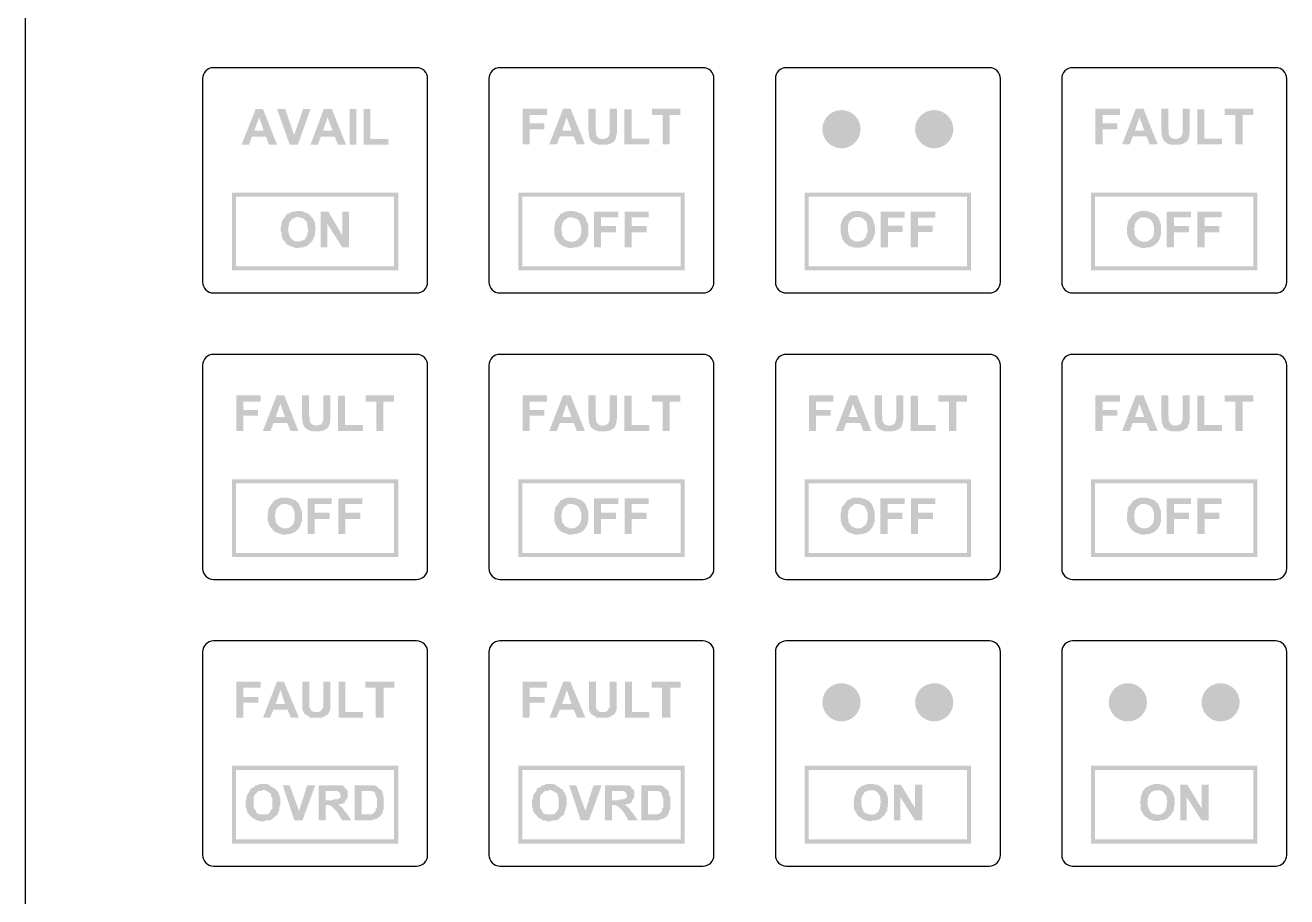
# Model space of a CAD drawing. Header units: millimetres. Extents: x 147 to 357, y 192 to 489.
# Drawn here: x 147.5 to 240, y 351 to 414.8 of the extents above; entities that cross this region are included whole.
import ezdxf

# ---------------------------------------------------------------- set-up
doc = ezdxf.new("R2010")
doc.units = ezdxf.units.MM

msp = doc.modelspace()

# ---------------------------------------------------------------- hatches: boundary and pattern name
h = msp.add_hatch(color=256)
h.paths.add_polyline_path([(164.934, 408.698), (164.391, 408.698), (163.358, 406.088), (163.902, 406.088), (164.119, 406.685), (165.151, 406.685), (165.369, 406.088), (165.966, 406.088)])
h.paths.add_polyline_path([(164.988, 407.121), (164.282, 407.121), (164.662, 408.1)], flags=16)
h.paths.add_polyline_path([(168.412, 408.698), (167.868, 408.698), (167.216, 406.796), (166.563, 408.698), (165.966, 408.698), (166.891, 406.088), (167.488, 406.088)])
h.paths.add_polyline_path([(169.988, 408.698), (169.389, 408.698), (168.412, 406.088), (168.955, 406.088), (169.172, 406.685), (170.205, 406.685), (170.422, 406.088), (171.019, 406.088)])
h.paths.add_polyline_path([(169.335, 407.121), (169.661, 408.1), (170.042, 407.121)], flags=16)
h.paths.add_polyline_path([(171.781, 408.698), (171.29, 408.698), (171.29, 406.088), (171.781, 406.088)])
h.paths.add_polyline_path([(174.116, 406.523), (172.812, 406.523), (172.812, 408.698), (172.323, 408.698), (172.323, 406.088), (174.116, 406.088)])
h = msp.add_hatch(color=256)
h.paths.add_polyline_path([(185.565, 407.651), (184.488, 407.651), (184.488, 408.271), (185.76, 408.271), (185.76, 408.728), (183.967, 408.728), (183.967, 406.117), (184.488, 406.117), (184.488, 407.226), (185.565, 407.226)])
h.paths.add_polyline_path([(187.488, 408.728), (186.934, 408.728), (185.923, 406.117), (186.478, 406.117), (186.706, 406.704), (187.716, 406.704), (187.944, 406.117), (188.532, 406.117)])
h.paths.add_polyline_path([(187.554, 407.128), (186.869, 407.128), (187.194, 408.107)], flags=16)
h.paths.add_polyline_path([(190.716, 406.377), (190.781, 406.541), (190.846, 406.704), (190.846, 406.802), (190.879, 406.966), (190.879, 407.128), (190.879, 407.357), (190.879, 408.728), (190.358, 408.728), (190.358, 407.291), (190.358, 407.128), (190.358, 406.966), (190.325, 406.834), (190.292, 406.737), (190.195, 406.606), (190.162, 406.606), (190.031, 406.541), (189.868, 406.509), (189.803, 406.509), (189.64, 406.541), (189.51, 406.606), (189.412, 406.737), (189.347, 406.867), (189.347, 406.933), (189.347, 407.096), (189.314, 407.325), (189.314, 408.728), (188.792, 408.728), (188.792, 407.325), (188.792, 407.128), (188.825, 406.933), (188.825, 406.802), (188.857, 406.671), (188.923, 406.509), (188.988, 406.377), (189.02, 406.345), (189.151, 406.247), (189.314, 406.149), (189.38, 406.149), (189.51, 406.084), (189.673, 406.084), (189.868, 406.084), (189.901, 406.084), (190.064, 406.084), (190.227, 406.117), (190.358, 406.149), (190.423, 406.182), (190.553, 406.247), (190.683, 406.345)])
h.paths.add_polyline_path([(193.259, 406.541), (191.955, 406.541), (191.955, 408.696), (191.433, 408.696), (191.433, 406.117), (193.259, 406.117)])
h.paths.add_polyline_path([(194.759, 408.271), (195.541, 408.271), (195.541, 408.728), (193.455, 408.728), (193.455, 408.271), (194.237, 408.271), (194.237, 406.117), (194.759, 406.117)])
h = msp.add_hatch(color=256)
edge = h.paths.add_edge_path()
edge.add_arc((207.348, 407.23), 1.4, 0, 360)
h = msp.add_hatch(color=256)
edge = h.paths.add_edge_path()
edge.add_arc((214.148, 407.23), 1.4, 0, 360)
h = msp.add_hatch(color=256)
h.paths.add_polyline_path([(227.565, 407.651), (226.488, 407.651), (226.488, 408.271), (227.76, 408.271), (227.76, 408.728), (225.967, 408.728), (225.967, 406.117), (226.488, 406.117), (226.488, 407.226), (227.565, 407.226)])
h.paths.add_polyline_path([(229.488, 408.728), (228.934, 408.728), (227.923, 406.117), (228.478, 406.117), (228.706, 406.704), (229.716, 406.704), (229.944, 406.117), (230.532, 406.117)])
h.paths.add_polyline_path([(229.554, 407.128), (228.869, 407.128), (229.194, 408.107)], flags=16)
h.paths.add_polyline_path([(232.716, 406.377), (232.781, 406.541), (232.846, 406.704), (232.846, 406.802), (232.879, 406.966), (232.879, 407.128), (232.879, 407.357), (232.879, 408.728), (232.358, 408.728), (232.358, 407.291), (232.358, 407.128), (232.358, 406.966), (232.325, 406.834), (232.292, 406.737), (232.195, 406.606), (232.162, 406.606), (232.031, 406.541), (231.868, 406.509), (231.803, 406.509), (231.64, 406.541), (231.51, 406.606), (231.412, 406.737), (231.347, 406.867), (231.347, 406.933), (231.347, 407.096), (231.314, 407.325), (231.314, 408.728), (230.792, 408.728), (230.792, 407.325), (230.792, 407.128), (230.825, 406.933), (230.825, 406.802), (230.857, 406.671), (230.923, 406.509), (230.988, 406.377), (231.02, 406.345), (231.151, 406.247), (231.314, 406.149), (231.38, 406.149), (231.51, 406.084), (231.673, 406.084), (231.868, 406.084), (231.901, 406.084), (232.064, 406.084), (232.227, 406.117), (232.358, 406.149), (232.423, 406.182), (232.553, 406.247), (232.683, 406.345)])
h.paths.add_polyline_path([(235.259, 406.541), (233.955, 406.541), (233.955, 408.696), (233.433, 408.696), (233.433, 406.117), (235.259, 406.117)])
h.paths.add_polyline_path([(236.759, 408.271), (237.541, 408.271), (237.541, 408.728), (235.455, 408.728), (235.455, 408.271), (236.237, 408.271), (236.237, 406.117), (236.759, 406.117)])
h = msp.add_hatch(color=256)
h.paths.add_polyline_path([(162.948, 402.28), (174.548, 402.28), (174.548, 397.18), (162.948, 397.18)], flags=16)
h.paths.add_polyline_path([(162.648, 402.58), (174.848, 402.58), (174.848, 396.88), (162.648, 396.88)])
h = msp.add_hatch(color=256)
h.paths.add_polyline_path([(183.948, 402.28), (195.548, 402.28), (195.548, 397.18), (183.948, 397.18)], flags=16)
h.paths.add_polyline_path([(183.648, 402.58), (195.848, 402.58), (195.848, 396.88), (183.648, 396.88)])
h = msp.add_hatch(color=256)
h.paths.add_polyline_path([(204.948, 402.28), (216.548, 402.28), (216.548, 397.18), (204.948, 397.18)], flags=16)
h.paths.add_polyline_path([(204.648, 402.58), (216.848, 402.58), (216.848, 396.88), (204.648, 396.88)])
h = msp.add_hatch(color=256)
h.paths.add_polyline_path([(225.948, 402.28), (237.548, 402.28), (237.548, 397.18), (225.948, 397.18)], flags=16)
h.paths.add_polyline_path([(225.648, 402.58), (237.848, 402.58), (237.848, 396.88), (225.648, 396.88)])
h = msp.add_hatch(color=256)
h.paths.add_polyline_path([(168.738, 400.375), (168.684, 400.485), (168.629, 400.648), (168.521, 400.756), (168.412, 400.865), (168.412, 400.919), (168.248, 401.028), (168.139, 401.082), (167.976, 401.138), (167.868, 401.192), (167.705, 401.246), (167.488, 401.246), (167.434, 401.246), (167.271, 401.192), (167.108, 401.192), (166.945, 401.138), (166.891, 401.082), (166.726, 401.028), (166.618, 400.919), (166.563, 400.81), (166.455, 400.702), (166.346, 400.539), (166.292, 400.375), (166.292, 400.212), (166.238, 400.049), (166.238, 399.886), (166.238, 399.778), (166.292, 399.613), (166.292, 399.45), (166.346, 399.288), (166.401, 399.125), (166.509, 399.016), (166.618, 398.906), (166.618, 398.852), (166.726, 398.743), (166.891, 398.689), (166.999, 398.635), (167.162, 398.58), (167.325, 398.526), (167.488, 398.526), (167.542, 398.526), (167.759, 398.58), (167.922, 398.58), (168.031, 398.635), (168.193, 398.689), (168.302, 398.797), (168.412, 398.906), (168.466, 398.96), (168.575, 399.07), (168.629, 399.233), (168.684, 399.342), (168.738, 399.505), (168.738, 399.723), (168.792, 399.886), (168.792, 399.995), (168.738, 400.158)])
h.paths.add_polyline_path([(168.193, 400.266), (168.193, 400.103), (168.248, 399.886), (168.248, 399.832), (168.193, 399.613), (168.193, 399.45), (168.085, 399.342), (168.031, 399.233), (167.976, 399.125), (167.813, 399.07), (167.651, 399.016), (167.488, 399.016), (167.379, 399.016), (167.271, 399.016), (167.108, 399.125), (166.999, 399.233), (166.945, 399.288), (166.891, 399.396), (166.836, 399.559), (166.781, 399.723), (166.781, 399.886), (166.781, 399.995), (166.836, 400.158), (166.836, 400.32), (166.891, 400.431), (166.999, 400.539), (167.054, 400.648), (167.216, 400.702), (167.325, 400.756), (167.488, 400.81), (167.596, 400.756), (167.759, 400.756), (167.922, 400.648), (168.031, 400.539), (168.085, 400.539), (168.139, 400.431)], flags=16)
h.paths.add_polyline_path([(169.715, 401.192), (169.172, 401.192), (169.172, 398.58), (169.661, 398.58), (169.661, 400.266), (170.748, 398.58), (171.236, 398.58), (171.236, 401.192), (170.748, 401.192), (170.748, 399.45)])
h = msp.add_hatch(color=256)
h.paths.add_polyline_path([(188.577, 400.761), (188.472, 400.865), (188.42, 400.918), (188.316, 401.022), (188.16, 401.074), (188.056, 401.126), (187.899, 401.178), (187.69, 401.23), (187.533, 401.23), (187.429, 401.23), (187.273, 401.23), (187.117, 401.178), (186.96, 401.126), (186.908, 401.074), (186.752, 401.022), (186.648, 400.865), (186.596, 400.813), (186.491, 400.657), (186.387, 400.551), (186.387, 400.499), (186.335, 400.395), (186.335, 400.239), (186.283, 400.03), (186.283, 399.873), (186.283, 399.768), (186.283, 399.56), (186.335, 399.404), (186.387, 399.247), (186.439, 399.142), (186.544, 398.985), (186.648, 398.881), (186.648, 398.829), (186.752, 398.777), (186.908, 398.673), (187.064, 398.621), (187.221, 398.567), (187.377, 398.515), (187.533, 398.515), (187.585, 398.515), (187.742, 398.567), (187.952, 398.567), (188.056, 398.621), (188.212, 398.673), (188.368, 398.777), (188.472, 398.881), (188.525, 398.933), (188.629, 399.09), (188.681, 399.194), (188.733, 399.352), (188.785, 399.508), (188.785, 399.664), (188.785, 399.873), (188.785, 399.978), (188.785, 400.187), (188.733, 400.343), (188.681, 400.499), (188.629, 400.605)])
h.paths.add_polyline_path([(188.108, 400.499), (188.16, 400.395), (188.212, 400.239), (188.264, 400.083), (188.264, 399.873), (188.264, 399.821), (188.264, 399.612), (188.212, 399.456), (188.16, 399.3), (188.056, 399.194), (188.004, 399.142), (187.847, 399.038), (187.69, 398.985), (187.533, 398.985), (187.429, 398.985), (187.273, 399.038), (187.169, 399.09), (187.012, 399.194), (187.012, 399.247), (186.908, 399.352), (186.856, 399.508), (186.856, 399.664), (186.804, 399.873), (186.804, 399.978), (186.856, 400.135), (186.856, 400.291), (186.96, 400.447), (187.012, 400.551), (187.117, 400.605), (187.221, 400.709), (187.377, 400.761), (187.533, 400.761), (187.637, 400.761), (187.795, 400.709), (187.952, 400.657), (188.056, 400.551)], flags=16)
h.paths.add_polyline_path([(190.82, 400.135), (189.724, 400.135), (189.724, 400.761), (190.976, 400.761), (190.976, 401.178), (189.202, 401.178), (189.202, 398.567), (189.724, 398.567), (189.724, 399.664), (190.82, 399.664)])
h.paths.add_polyline_path([(193.061, 400.135), (191.966, 400.135), (191.966, 400.761), (193.218, 400.761), (193.218, 401.178), (191.445, 401.178), (191.445, 398.567), (191.966, 398.567), (191.966, 399.664), (193.061, 399.664)])
h = msp.add_hatch(color=256)
h.paths.add_polyline_path([(209.455, 398.897), (209.5, 398.987), (209.59, 399.077), (209.68, 399.211), (209.725, 399.393), (209.77, 399.527), (209.815, 399.707), (209.815, 399.887), (209.815, 400.023), (209.77, 400.203), (209.725, 400.338), (209.68, 400.518), (209.635, 400.654), (209.545, 400.789), (209.455, 400.879), (209.41, 400.924), (209.32, 401.014), (209.184, 401.105), (209.049, 401.15), (208.869, 401.195), (208.734, 401.24), (208.555, 401.24), (208.465, 401.24), (208.285, 401.24), (208.105, 401.195), (207.969, 401.15), (207.924, 401.105), (207.789, 401.014), (207.654, 400.879), (207.564, 400.834), (207.474, 400.699), (207.384, 400.564), (207.384, 400.518), (207.339, 400.383), (207.294, 400.248), (207.294, 400.068), (207.294, 399.887), (207.294, 399.752), (207.294, 399.617), (207.339, 399.438), (207.384, 399.301), (207.429, 399.121), (207.519, 399.032), (207.609, 398.897), (207.654, 398.852), (207.789, 398.76), (207.924, 398.671), (208.06, 398.626), (208.195, 398.581), (208.375, 398.536), (208.555, 398.536), (208.6, 398.536), (208.779, 398.581), (208.914, 398.581), (209.094, 398.626), (209.229, 398.716), (209.365, 398.807)])
h.paths.add_polyline_path([(208.869, 399.077), (208.689, 399.032), (208.555, 398.987), (208.42, 398.987), (208.285, 399.032), (208.15, 399.121), (208.014, 399.211), (207.969, 399.256), (207.924, 399.393), (207.879, 399.527), (207.834, 399.707), (207.834, 399.887), (207.834, 399.978), (207.834, 400.158), (207.879, 400.338), (207.924, 400.473), (208.014, 400.564), (208.105, 400.654), (208.24, 400.744), (208.375, 400.789), (208.555, 400.789), (208.645, 400.789), (208.824, 400.744), (208.959, 400.654), (209.049, 400.564), (209.094, 400.518), (209.184, 400.428), (209.229, 400.248), (209.229, 400.113), (209.274, 399.887), (209.274, 399.797), (209.229, 399.617), (209.184, 399.483), (209.139, 399.346), (209.049, 399.211), (209.004, 399.166)], flags=16)
h.paths.add_polyline_path([(211.839, 400.158), (210.76, 400.158), (210.76, 400.744), (211.976, 400.744), (211.976, 401.195), (210.22, 401.195), (210.22, 398.581), (210.76, 398.581), (210.76, 399.707), (211.839, 399.707)])
h.paths.add_polyline_path([(214.045, 400.158), (212.965, 400.158), (212.965, 400.744), (214.225, 400.744), (214.225, 401.195), (212.425, 401.195), (212.425, 398.581), (212.965, 398.581), (212.965, 399.707), (214.045, 399.707)])
h = msp.add_hatch(color=256)
h.paths.add_polyline_path([(230.577, 400.761), (230.472, 400.865), (230.42, 400.918), (230.316, 401.022), (230.16, 401.074), (230.056, 401.126), (229.899, 401.178), (229.69, 401.23), (229.533, 401.23), (229.429, 401.23), (229.273, 401.23), (229.117, 401.178), (228.96, 401.126), (228.908, 401.074), (228.752, 401.022), (228.648, 400.865), (228.596, 400.813), (228.491, 400.657), (228.387, 400.551), (228.387, 400.499), (228.335, 400.395), (228.335, 400.239), (228.283, 400.03), (228.283, 399.873), (228.283, 399.768), (228.283, 399.56), (228.335, 399.404), (228.387, 399.247), (228.439, 399.142), (228.544, 398.985), (228.648, 398.881), (228.648, 398.829), (228.752, 398.777), (228.908, 398.673), (229.064, 398.621), (229.221, 398.567), (229.377, 398.515), (229.533, 398.515), (229.585, 398.515), (229.742, 398.567), (229.952, 398.567), (230.056, 398.621), (230.212, 398.673), (230.368, 398.777), (230.472, 398.881), (230.525, 398.933), (230.629, 399.09), (230.681, 399.194), (230.733, 399.352), (230.785, 399.508), (230.785, 399.664), (230.785, 399.873), (230.785, 399.978), (230.785, 400.187), (230.733, 400.343), (230.681, 400.499), (230.629, 400.605)])
h.paths.add_polyline_path([(230.108, 400.499), (230.16, 400.395), (230.212, 400.239), (230.264, 400.083), (230.264, 399.873), (230.264, 399.821), (230.264, 399.612), (230.212, 399.456), (230.16, 399.3), (230.056, 399.194), (230.004, 399.142), (229.847, 399.038), (229.69, 398.985), (229.533, 398.985), (229.429, 398.985), (229.273, 399.038), (229.169, 399.09), (229.012, 399.194), (229.012, 399.247), (228.908, 399.352), (228.856, 399.508), (228.856, 399.664), (228.804, 399.873), (228.804, 399.978), (228.856, 400.135), (228.856, 400.291), (228.96, 400.447), (229.012, 400.551), (229.117, 400.605), (229.221, 400.709), (229.377, 400.761), (229.533, 400.761), (229.637, 400.761), (229.795, 400.709), (229.952, 400.657), (230.056, 400.551)], flags=16)
h.paths.add_polyline_path([(232.82, 400.135), (231.724, 400.135), (231.724, 400.761), (232.976, 400.761), (232.976, 401.178), (231.202, 401.178), (231.202, 398.567), (231.724, 398.567), (231.724, 399.664), (232.82, 399.664)])
h.paths.add_polyline_path([(235.061, 400.135), (233.966, 400.135), (233.966, 400.761), (235.218, 400.761), (235.218, 401.178), (233.445, 401.178), (233.445, 398.567), (233.966, 398.567), (233.966, 399.664), (235.061, 399.664)])
h = msp.add_hatch(color=256)
h.paths.add_polyline_path([(164.565, 386.651), (163.488, 386.651), (163.488, 387.271), (164.76, 387.271), (164.76, 387.728), (162.967, 387.728), (162.967, 385.117), (163.488, 385.117), (163.488, 386.226), (164.565, 386.226)])
h.paths.add_polyline_path([(166.488, 387.728), (165.934, 387.728), (164.923, 385.117), (165.478, 385.117), (165.706, 385.704), (166.716, 385.704), (166.944, 385.117), (167.532, 385.117)])
h.paths.add_polyline_path([(166.554, 386.128), (165.869, 386.128), (166.194, 387.107)], flags=16)
h.paths.add_polyline_path([(169.716, 385.377), (169.781, 385.541), (169.846, 385.704), (169.846, 385.802), (169.879, 385.966), (169.879, 386.128), (169.879, 386.357), (169.879, 387.728), (169.358, 387.728), (169.358, 386.291), (169.358, 386.128), (169.358, 385.966), (169.325, 385.834), (169.292, 385.737), (169.195, 385.606), (169.162, 385.606), (169.031, 385.541), (168.868, 385.509), (168.803, 385.509), (168.64, 385.541), (168.51, 385.606), (168.412, 385.737), (168.347, 385.867), (168.347, 385.933), (168.347, 386.096), (168.314, 386.325), (168.314, 387.728), (167.792, 387.728), (167.792, 386.325), (167.792, 386.128), (167.825, 385.933), (167.825, 385.802), (167.857, 385.671), (167.923, 385.509), (167.988, 385.377), (168.02, 385.345), (168.151, 385.247), (168.314, 385.149), (168.38, 385.149), (168.51, 385.084), (168.673, 385.084), (168.868, 385.084), (168.901, 385.084), (169.064, 385.084), (169.227, 385.117), (169.358, 385.149), (169.423, 385.182), (169.553, 385.247), (169.683, 385.345)])
h.paths.add_polyline_path([(172.259, 385.541), (170.955, 385.541), (170.955, 387.696), (170.433, 387.696), (170.433, 385.117), (172.259, 385.117)])
h.paths.add_polyline_path([(173.759, 387.271), (174.541, 387.271), (174.541, 387.728), (172.455, 387.728), (172.455, 387.271), (173.237, 387.271), (173.237, 385.117), (173.759, 385.117)])
h = msp.add_hatch(color=256)
h.paths.add_polyline_path([(185.565, 386.651), (184.488, 386.651), (184.488, 387.271), (185.76, 387.271), (185.76, 387.728), (183.967, 387.728), (183.967, 385.117), (184.488, 385.117), (184.488, 386.226), (185.565, 386.226)])
h.paths.add_polyline_path([(187.488, 387.728), (186.934, 387.728), (185.923, 385.117), (186.478, 385.117), (186.706, 385.704), (187.716, 385.704), (187.944, 385.117), (188.532, 385.117)])
h.paths.add_polyline_path([(187.554, 386.128), (186.869, 386.128), (187.194, 387.107)], flags=16)
h.paths.add_polyline_path([(190.716, 385.377), (190.781, 385.541), (190.846, 385.704), (190.846, 385.802), (190.879, 385.966), (190.879, 386.128), (190.879, 386.357), (190.879, 387.728), (190.358, 387.728), (190.358, 386.291), (190.358, 386.128), (190.358, 385.966), (190.325, 385.834), (190.292, 385.737), (190.195, 385.606), (190.162, 385.606), (190.031, 385.541), (189.868, 385.509), (189.803, 385.509), (189.64, 385.541), (189.51, 385.606), (189.412, 385.737), (189.347, 385.867), (189.347, 385.933), (189.347, 386.096), (189.314, 386.325), (189.314, 387.728), (188.792, 387.728), (188.792, 386.325), (188.792, 386.128), (188.825, 385.933), (188.825, 385.802), (188.857, 385.671), (188.923, 385.509), (188.988, 385.377), (189.02, 385.345), (189.151, 385.247), (189.314, 385.149), (189.38, 385.149), (189.51, 385.084), (189.673, 385.084), (189.868, 385.084), (189.901, 385.084), (190.064, 385.084), (190.227, 385.117), (190.358, 385.149), (190.423, 385.182), (190.553, 385.247), (190.683, 385.345)])
h.paths.add_polyline_path([(193.259, 385.541), (191.955, 385.541), (191.955, 387.696), (191.433, 387.696), (191.433, 385.117), (193.259, 385.117)])
h.paths.add_polyline_path([(194.759, 387.271), (195.541, 387.271), (195.541, 387.728), (193.455, 387.728), (193.455, 387.271), (194.237, 387.271), (194.237, 385.117), (194.759, 385.117)])
h = msp.add_hatch(color=256)
h.paths.add_polyline_path([(206.565, 386.651), (205.488, 386.651), (205.488, 387.271), (206.76, 387.271), (206.76, 387.728), (204.967, 387.728), (204.967, 385.117), (205.488, 385.117), (205.488, 386.226), (206.565, 386.226)])
h.paths.add_polyline_path([(208.488, 387.728), (207.934, 387.728), (206.923, 385.117), (207.478, 385.117), (207.706, 385.704), (208.716, 385.704), (208.944, 385.117), (209.532, 385.117)])
h.paths.add_polyline_path([(208.554, 386.128), (207.869, 386.128), (208.194, 387.107)], flags=16)
h.paths.add_polyline_path([(211.716, 385.377), (211.781, 385.541), (211.846, 385.704), (211.846, 385.802), (211.879, 385.966), (211.879, 386.128), (211.879, 386.357), (211.879, 387.728), (211.358, 387.728), (211.358, 386.291), (211.358, 386.128), (211.358, 385.966), (211.325, 385.834), (211.292, 385.737), (211.195, 385.606), (211.162, 385.606), (211.031, 385.541), (210.868, 385.509), (210.803, 385.509), (210.64, 385.541), (210.51, 385.606), (210.412, 385.737), (210.347, 385.867), (210.347, 385.933), (210.347, 386.096), (210.314, 386.325), (210.314, 387.728), (209.792, 387.728), (209.792, 386.325), (209.792, 386.128), (209.825, 385.933), (209.825, 385.802), (209.857, 385.671), (209.923, 385.509), (209.988, 385.377), (210.02, 385.345), (210.151, 385.247), (210.314, 385.149), (210.38, 385.149), (210.51, 385.084), (210.673, 385.084), (210.868, 385.084), (210.901, 385.084), (211.064, 385.084), (211.227, 385.117), (211.358, 385.149), (211.423, 385.182), (211.553, 385.247), (211.683, 385.345)])
h.paths.add_polyline_path([(214.259, 385.541), (212.955, 385.541), (212.955, 387.696), (212.433, 387.696), (212.433, 385.117), (214.259, 385.117)])
h.paths.add_polyline_path([(215.759, 387.271), (216.541, 387.271), (216.541, 387.728), (214.455, 387.728), (214.455, 387.271), (215.237, 387.271), (215.237, 385.117), (215.759, 385.117)])
h = msp.add_hatch(color=256)
h.paths.add_polyline_path([(227.565, 386.651), (226.488, 386.651), (226.488, 387.271), (227.76, 387.271), (227.76, 387.728), (225.967, 387.728), (225.967, 385.117), (226.488, 385.117), (226.488, 386.226), (227.565, 386.226)])
h.paths.add_polyline_path([(229.488, 387.728), (228.934, 387.728), (227.923, 385.117), (228.478, 385.117), (228.706, 385.704), (229.716, 385.704), (229.944, 385.117), (230.532, 385.117)])
h.paths.add_polyline_path([(229.554, 386.128), (228.869, 386.128), (229.194, 387.107)], flags=16)
h.paths.add_polyline_path([(232.716, 385.377), (232.781, 385.541), (232.846, 385.704), (232.846, 385.802), (232.879, 385.966), (232.879, 386.128), (232.879, 386.357), (232.879, 387.728), (232.358, 387.728), (232.358, 386.291), (232.358, 386.128), (232.358, 385.966), (232.325, 385.834), (232.292, 385.737), (232.195, 385.606), (232.162, 385.606), (232.031, 385.541), (231.868, 385.509), (231.803, 385.509), (231.64, 385.541), (231.51, 385.606), (231.412, 385.737), (231.347, 385.867), (231.347, 385.933), (231.347, 386.096), (231.314, 386.325), (231.314, 387.728), (230.792, 387.728), (230.792, 386.325), (230.792, 386.128), (230.825, 385.933), (230.825, 385.802), (230.857, 385.671), (230.923, 385.509), (230.988, 385.377), (231.02, 385.345), (231.151, 385.247), (231.314, 385.149), (231.38, 385.149), (231.51, 385.084), (231.673, 385.084), (231.868, 385.084), (231.901, 385.084), (232.064, 385.084), (232.227, 385.117), (232.358, 385.149), (232.423, 385.182), (232.553, 385.247), (232.683, 385.345)])
h.paths.add_polyline_path([(235.259, 385.541), (233.955, 385.541), (233.955, 387.696), (233.433, 387.696), (233.433, 385.117), (235.259, 385.117)])
h.paths.add_polyline_path([(236.759, 387.271), (237.541, 387.271), (237.541, 387.728), (235.455, 387.728), (235.455, 387.271), (236.237, 387.271), (236.237, 385.117), (236.759, 385.117)])
h = msp.add_hatch(color=256)
h.paths.add_polyline_path([(162.948, 381.28), (174.548, 381.28), (174.548, 376.18), (162.948, 376.18)], flags=16)
h.paths.add_polyline_path([(162.648, 381.58), (174.848, 381.58), (174.848, 375.88), (162.648, 375.88)])
h = msp.add_hatch(color=256)
h.paths.add_polyline_path([(183.948, 381.28), (195.548, 381.28), (195.548, 376.18), (183.948, 376.18)], flags=16)
h.paths.add_polyline_path([(183.648, 381.58), (195.848, 381.58), (195.848, 375.88), (183.648, 375.88)])
h = msp.add_hatch(color=256)
h.paths.add_polyline_path([(204.948, 381.28), (216.548, 381.28), (216.548, 376.18), (204.948, 376.18)], flags=16)
h.paths.add_polyline_path([(204.648, 381.58), (216.848, 381.58), (216.848, 375.88), (204.648, 375.88)])
h = msp.add_hatch(color=256)
h.paths.add_polyline_path([(225.948, 381.28), (237.548, 381.28), (237.548, 376.18), (225.948, 376.18)], flags=16)
h.paths.add_polyline_path([(225.648, 381.58), (237.848, 381.58), (237.848, 375.88), (225.648, 375.88)])
h = msp.add_hatch(color=256)
h.paths.add_polyline_path([(167.577, 379.761), (167.472, 379.865), (167.42, 379.918), (167.316, 380.022), (167.16, 380.074), (167.056, 380.126), (166.899, 380.178), (166.69, 380.23), (166.533, 380.23), (166.429, 380.23), (166.273, 380.23), (166.117, 380.178), (165.96, 380.126), (165.908, 380.074), (165.752, 380.022), (165.648, 379.865), (165.596, 379.813), (165.491, 379.657), (165.387, 379.551), (165.387, 379.499), (165.335, 379.395), (165.335, 379.239), (165.283, 379.03), (165.283, 378.873), (165.283, 378.768), (165.283, 378.56), (165.335, 378.404), (165.387, 378.247), (165.439, 378.142), (165.544, 377.985), (165.648, 377.881), (165.648, 377.829), (165.752, 377.777), (165.908, 377.673), (166.064, 377.621), (166.221, 377.567), (166.377, 377.515), (166.533, 377.515), (166.585, 377.515), (166.742, 377.567), (166.952, 377.567), (167.056, 377.621), (167.212, 377.673), (167.368, 377.777), (167.472, 377.881), (167.525, 377.933), (167.629, 378.09), (167.681, 378.194), (167.733, 378.352), (167.785, 378.508), (167.785, 378.664), (167.785, 378.873), (167.785, 378.978), (167.785, 379.187), (167.733, 379.343), (167.681, 379.499), (167.629, 379.605)])
h.paths.add_polyline_path([(167.108, 379.499), (167.16, 379.395), (167.212, 379.239), (167.264, 379.083), (167.264, 378.873), (167.264, 378.821), (167.264, 378.612), (167.212, 378.456), (167.16, 378.3), (167.056, 378.194), (167.004, 378.142), (166.847, 378.038), (166.69, 377.985), (166.533, 377.985), (166.429, 377.985), (166.273, 378.038), (166.169, 378.09), (166.012, 378.194), (166.012, 378.247), (165.908, 378.352), (165.856, 378.508), (165.856, 378.664), (165.804, 378.873), (165.804, 378.978), (165.856, 379.135), (165.856, 379.291), (165.96, 379.447), (166.012, 379.551), (166.117, 379.605), (166.221, 379.709), (166.377, 379.761), (166.533, 379.761), (166.637, 379.761), (166.795, 379.709), (166.952, 379.657), (167.056, 379.551)], flags=16)
h.paths.add_polyline_path([(169.82, 379.135), (168.724, 379.135), (168.724, 379.761), (169.976, 379.761), (169.976, 380.178), (168.202, 380.178), (168.202, 377.567), (168.724, 377.567), (168.724, 378.664), (169.82, 378.664)])
h.paths.add_polyline_path([(172.061, 379.135), (170.966, 379.135), (170.966, 379.761), (172.218, 379.761), (172.218, 380.178), (170.445, 380.178), (170.445, 377.567), (170.966, 377.567), (170.966, 378.664), (172.061, 378.664)])
h = msp.add_hatch(color=256)
h.paths.add_polyline_path([(188.577, 379.761), (188.472, 379.865), (188.42, 379.918), (188.316, 380.022), (188.16, 380.074), (188.056, 380.126), (187.899, 380.178), (187.69, 380.23), (187.533, 380.23), (187.429, 380.23), (187.273, 380.23), (187.117, 380.178), (186.96, 380.126), (186.908, 380.074), (186.752, 380.022), (186.648, 379.865), (186.596, 379.813), (186.491, 379.657), (186.387, 379.551), (186.387, 379.499), (186.335, 379.395), (186.335, 379.239), (186.283, 379.03), (186.283, 378.873), (186.283, 378.768), (186.283, 378.56), (186.335, 378.404), (186.387, 378.247), (186.439, 378.142), (186.544, 377.985), (186.648, 377.881), (186.648, 377.829), (186.752, 377.777), (186.908, 377.673), (187.064, 377.621), (187.221, 377.567), (187.377, 377.515), (187.533, 377.515), (187.585, 377.515), (187.742, 377.567), (187.952, 377.567), (188.056, 377.621), (188.212, 377.673), (188.368, 377.777), (188.472, 377.881), (188.525, 377.933), (188.629, 378.09), (188.681, 378.194), (188.733, 378.352), (188.785, 378.508), (188.785, 378.664), (188.785, 378.873), (188.785, 378.978), (188.785, 379.187), (188.733, 379.343), (188.681, 379.499), (188.629, 379.605)])
h.paths.add_polyline_path([(188.108, 379.499), (188.16, 379.395), (188.212, 379.239), (188.264, 379.083), (188.264, 378.873), (188.264, 378.821), (188.264, 378.612), (188.212, 378.456), (188.16, 378.3), (188.056, 378.194), (188.004, 378.142), (187.847, 378.038), (187.69, 377.985), (187.533, 377.985), (187.429, 377.985), (187.273, 378.038), (187.169, 378.09), (187.012, 378.194), (187.012, 378.247), (186.908, 378.352), (186.856, 378.508), (186.856, 378.664), (186.804, 378.873), (186.804, 378.978), (186.856, 379.135), (186.856, 379.291), (186.96, 379.447), (187.012, 379.551), (187.117, 379.605), (187.221, 379.709), (187.377, 379.761), (187.533, 379.761), (187.637, 379.761), (187.795, 379.709), (187.952, 379.657), (188.056, 379.551)], flags=16)
h.paths.add_polyline_path([(190.82, 379.135), (189.724, 379.135), (189.724, 379.761), (190.976, 379.761), (190.976, 380.178), (189.202, 380.178), (189.202, 377.567), (189.724, 377.567), (189.724, 378.664), (190.82, 378.664)])
h.paths.add_polyline_path([(193.061, 379.135), (191.966, 379.135), (191.966, 379.761), (193.218, 379.761), (193.218, 380.178), (191.445, 380.178), (191.445, 377.567), (191.966, 377.567), (191.966, 378.664), (193.061, 378.664)])
h = msp.add_hatch(color=256)
h.paths.add_polyline_path([(209.577, 379.761), (209.472, 379.865), (209.42, 379.918), (209.316, 380.022), (209.16, 380.074), (209.056, 380.126), (208.899, 380.178), (208.69, 380.23), (208.533, 380.23), (208.429, 380.23), (208.273, 380.23), (208.117, 380.178), (207.96, 380.126), (207.908, 380.074), (207.752, 380.022), (207.648, 379.865), (207.596, 379.813), (207.491, 379.657), (207.387, 379.551), (207.387, 379.499), (207.335, 379.395), (207.335, 379.239), (207.283, 379.03), (207.283, 378.873), (207.283, 378.768), (207.283, 378.56), (207.335, 378.404), (207.387, 378.247), (207.439, 378.142), (207.544, 377.985), (207.648, 377.881), (207.648, 377.829), (207.752, 377.777), (207.908, 377.673), (208.064, 377.621), (208.221, 377.567), (208.377, 377.515), (208.533, 377.515), (208.585, 377.515), (208.742, 377.567), (208.952, 377.567), (209.056, 377.621), (209.212, 377.673), (209.368, 377.777), (209.472, 377.881), (209.525, 377.933), (209.629, 378.09), (209.681, 378.194), (209.733, 378.352), (209.785, 378.508), (209.785, 378.664), (209.785, 378.873), (209.785, 378.978), (209.785, 379.187), (209.733, 379.343), (209.681, 379.499), (209.629, 379.605)])
h.paths.add_polyline_path([(209.108, 379.499), (209.16, 379.395), (209.212, 379.239), (209.264, 379.083), (209.264, 378.873), (209.264, 378.821), (209.264, 378.612), (209.212, 378.456), (209.16, 378.3), (209.056, 378.194), (209.004, 378.142), (208.847, 378.038), (208.69, 377.985), (208.533, 377.985), (208.429, 377.985), (208.273, 378.038), (208.169, 378.09), (208.012, 378.194), (208.012, 378.247), (207.908, 378.352), (207.856, 378.508), (207.856, 378.664), (207.804, 378.873), (207.804, 378.978), (207.856, 379.135), (207.856, 379.291), (207.96, 379.447), (208.012, 379.551), (208.117, 379.605), (208.221, 379.709), (208.377, 379.761), (208.533, 379.761), (208.637, 379.761), (208.795, 379.709), (208.952, 379.657), (209.056, 379.551)], flags=16)
h.paths.add_polyline_path([(211.82, 379.135), (210.724, 379.135), (210.724, 379.761), (211.976, 379.761), (211.976, 380.178), (210.202, 380.178), (210.202, 377.567), (210.724, 377.567), (210.724, 378.664), (211.82, 378.664)])
h.paths.add_polyline_path([(214.061, 379.135), (212.966, 379.135), (212.966, 379.761), (214.218, 379.761), (214.218, 380.178), (212.445, 380.178), (212.445, 377.567), (212.966, 377.567), (212.966, 378.664), (214.061, 378.664)])
h = msp.add_hatch(color=256)
h.paths.add_polyline_path([(230.577, 379.761), (230.472, 379.865), (230.42, 379.918), (230.316, 380.022), (230.16, 380.074), (230.056, 380.126), (229.899, 380.178), (229.69, 380.23), (229.533, 380.23), (229.429, 380.23), (229.273, 380.23), (229.117, 380.178), (228.96, 380.126), (228.908, 380.074), (228.752, 380.022), (228.648, 379.865), (228.596, 379.813), (228.491, 379.657), (228.387, 379.551), (228.387, 379.499), (228.335, 379.395), (228.335, 379.239), (228.283, 379.03), (228.283, 378.873), (228.283, 378.768), (228.283, 378.56), (228.335, 378.404), (228.387, 378.247), (228.439, 378.142), (228.544, 377.985), (228.648, 377.881), (228.648, 377.829), (228.752, 377.777), (228.908, 377.673), (229.064, 377.621), (229.221, 377.567), (229.377, 377.515), (229.533, 377.515), (229.585, 377.515), (229.742, 377.567), (229.952, 377.567), (230.056, 377.621), (230.212, 377.673), (230.368, 377.777), (230.472, 377.881), (230.525, 377.933), (230.629, 378.09), (230.681, 378.194), (230.733, 378.352), (230.785, 378.508), (230.785, 378.664), (230.785, 378.873), (230.785, 378.978), (230.785, 379.187), (230.733, 379.343), (230.681, 379.499), (230.629, 379.605)])
h.paths.add_polyline_path([(230.108, 379.499), (230.16, 379.395), (230.212, 379.239), (230.264, 379.083), (230.264, 378.873), (230.264, 378.821), (230.264, 378.612), (230.212, 378.456), (230.16, 378.3), (230.056, 378.194), (230.004, 378.142), (229.847, 378.038), (229.69, 377.985), (229.533, 377.985), (229.429, 377.985), (229.273, 378.038), (229.169, 378.09), (229.012, 378.194), (229.012, 378.247), (228.908, 378.352), (228.856, 378.508), (228.856, 378.664), (228.804, 378.873), (228.804, 378.978), (228.856, 379.135), (228.856, 379.291), (228.96, 379.447), (229.012, 379.551), (229.117, 379.605), (229.221, 379.709), (229.377, 379.761), (229.533, 379.761), (229.637, 379.761), (229.795, 379.709), (229.952, 379.657), (230.056, 379.551)], flags=16)
h.paths.add_polyline_path([(232.82, 379.135), (231.724, 379.135), (231.724, 379.761), (232.976, 379.761), (232.976, 380.178), (231.202, 380.178), (231.202, 377.567), (231.724, 377.567), (231.724, 378.664), (232.82, 378.664)])
h.paths.add_polyline_path([(235.061, 379.135), (233.966, 379.135), (233.966, 379.761), (235.218, 379.761), (235.218, 380.178), (233.445, 380.178), (233.445, 377.567), (233.966, 377.567), (233.966, 378.664), (235.061, 378.664)])
h = msp.add_hatch(color=256)
h.paths.add_polyline_path([(164.589, 365.628), (163.483, 365.628), (163.483, 366.312), (164.759, 366.312), (164.759, 366.737), (162.972, 366.737), (162.972, 364.094), (163.483, 364.094), (163.483, 365.203), (164.589, 365.203)])
h.paths.add_polyline_path([(166.464, 366.737), (165.953, 366.737), (164.932, 364.094), (165.443, 364.094), (165.698, 364.692), (166.719, 364.692), (166.975, 364.094), (167.573, 364.094)])
h.paths.add_polyline_path([(166.549, 365.117), (165.868, 365.117), (166.209, 366.141)], flags=16)
h.paths.add_polyline_path([(169.701, 364.349), (169.786, 364.519), (169.874, 364.692), (169.874, 364.777), (169.874, 364.947), (169.874, 365.117), (169.874, 365.373), (169.874, 366.737), (169.36, 366.737), (169.36, 365.288), (169.36, 365.117), (169.36, 364.947), (169.36, 364.862), (169.275, 364.777), (169.19, 364.604), (169.02, 364.519), (168.85, 364.519), (168.68, 364.519), (168.509, 364.604), (168.424, 364.692), (168.339, 364.862), (168.339, 364.947), (168.339, 365.117), (168.339, 365.288), (168.339, 366.737), (167.828, 366.737), (167.828, 365.288), (167.828, 365.117), (167.828, 364.947), (167.828, 364.777), (167.828, 364.692), (167.914, 364.519), (167.999, 364.349), (168.169, 364.264), (168.339, 364.179), (168.339, 364.094), (168.509, 364.094), (168.68, 364.094), (168.85, 364.094), (169.105, 364.094), (169.275, 364.094), (169.36, 364.179), (169.446, 364.179), (169.531, 364.264)])
h.paths.add_polyline_path([(172.257, 364.519), (170.98, 364.519), (170.98, 366.737), (170.469, 366.737), (170.469, 364.094), (172.257, 364.094)])
h.paths.add_polyline_path([(173.791, 366.312), (174.557, 366.312), (174.557, 366.737), (172.43, 366.737), (172.43, 366.312), (173.196, 366.312), (173.196, 364.094), (173.791, 364.094)])
h = msp.add_hatch(color=256)
h.paths.add_polyline_path([(185.589, 365.628), (184.483, 365.628), (184.483, 366.312), (185.759, 366.312), (185.759, 366.737), (183.972, 366.737), (183.972, 364.094), (184.483, 364.094), (184.483, 365.203), (185.589, 365.203)])
h.paths.add_polyline_path([(187.464, 366.737), (186.953, 366.737), (185.932, 364.094), (186.443, 364.094), (186.698, 364.692), (187.719, 364.692), (187.975, 364.094), (188.573, 364.094)])
h.paths.add_polyline_path([(187.549, 365.117), (186.868, 365.117), (187.209, 366.141)], flags=16)
h.paths.add_polyline_path([(190.701, 364.349), (190.786, 364.519), (190.874, 364.692), (190.874, 364.777), (190.874, 364.947), (190.874, 365.117), (190.874, 365.373), (190.874, 366.737), (190.36, 366.737), (190.36, 365.288), (190.36, 365.117), (190.36, 364.947), (190.36, 364.862), (190.275, 364.777), (190.19, 364.604), (190.02, 364.519), (189.85, 364.519), (189.68, 364.519), (189.509, 364.604), (189.424, 364.692), (189.339, 364.862), (189.339, 364.947), (189.339, 365.117), (189.339, 365.288), (189.339, 366.737), (188.828, 366.737), (188.828, 365.288), (188.828, 365.117), (188.828, 364.947), (188.828, 364.777), (188.828, 364.692), (188.914, 364.519), (188.999, 364.349), (189.169, 364.264), (189.339, 364.179), (189.339, 364.094), (189.509, 364.094), (189.68, 364.094), (189.85, 364.094), (190.105, 364.094), (190.275, 364.094), (190.36, 364.179), (190.446, 364.179), (190.531, 364.264)])
h.paths.add_polyline_path([(193.257, 364.519), (191.98, 364.519), (191.98, 366.737), (191.469, 366.737), (191.469, 364.094), (193.257, 364.094)])
h.paths.add_polyline_path([(194.791, 366.312), (195.557, 366.312), (195.557, 366.737), (193.43, 366.737), (193.43, 366.312), (194.196, 366.312), (194.196, 364.094), (194.791, 364.094)])
h = msp.add_hatch(color=256)
edge = h.paths.add_edge_path()
edge.add_arc((207.348, 365.23), 1.4, 0, 360)
h = msp.add_hatch(color=256)
edge = h.paths.add_edge_path()
edge.add_arc((214.148, 365.23), 1.4, 0, 360)
h = msp.add_hatch(color=256)
edge = h.paths.add_edge_path()
edge.add_arc((228.348, 365.23), 1.4, 0, 360)
h = msp.add_hatch(color=256)
edge = h.paths.add_edge_path()
edge.add_arc((235.148, 365.23), 1.4, 0, 360)
h = msp.add_hatch(color=256)
h.paths.add_polyline_path([(162.948, 360.28), (174.548, 360.28), (174.548, 355.18), (162.948, 355.18)], flags=16)
h.paths.add_polyline_path([(162.648, 360.58), (174.848, 360.58), (174.848, 354.88), (162.648, 354.88)])
h = msp.add_hatch(color=256)
h.paths.add_polyline_path([(183.948, 360.28), (195.548, 360.28), (195.548, 355.18), (183.948, 355.18)], flags=16)
h.paths.add_polyline_path([(183.648, 360.58), (195.848, 360.58), (195.848, 354.88), (183.648, 354.88)])
h = msp.add_hatch(color=256)
h.paths.add_polyline_path([(204.948, 360.28), (216.548, 360.28), (216.548, 355.18), (204.948, 355.18)], flags=16)
h.paths.add_polyline_path([(204.648, 360.58), (216.848, 360.58), (216.848, 354.88), (204.648, 354.88)])
h = msp.add_hatch(color=256)
h.paths.add_polyline_path([(225.948, 360.28), (237.548, 360.28), (237.548, 355.18), (225.948, 355.18)], flags=16)
h.paths.add_polyline_path([(225.648, 360.58), (237.848, 360.58), (237.848, 354.88), (225.648, 354.88)])
h = msp.add_hatch(color=256)
h.paths.add_polyline_path([(166.209, 358.208), (166.124, 358.378), (166.124, 358.464), (166.038, 358.634), (165.953, 358.719), (165.868, 358.889), (165.783, 358.889), (165.698, 358.974), (165.528, 359.059), (165.443, 359.147), (165.272, 359.232), (165.102, 359.232), (164.932, 359.232), (164.844, 359.232), (164.674, 359.232), (164.504, 359.147), (164.334, 359.147), (164.334, 359.059), (164.163, 358.974), (163.993, 358.889), (163.993, 358.804), (163.908, 358.634), (163.823, 358.549), (163.738, 358.378), (163.738, 358.208), (163.653, 358.038), (163.653, 357.865), (163.653, 357.78), (163.653, 357.61), (163.738, 357.44), (163.738, 357.269), (163.823, 357.099), (163.908, 357.014), (163.993, 356.929), (164.078, 356.841), (164.163, 356.756), (164.334, 356.671), (164.419, 356.586), (164.589, 356.586), (164.759, 356.501), (164.932, 356.501), (165.017, 356.501), (165.187, 356.586), (165.358, 356.586), (165.443, 356.586), (165.613, 356.671), (165.698, 356.756), (165.868, 356.929), (165.953, 356.929), (166.038, 357.099), (166.038, 357.184), (166.124, 357.355), (166.124, 357.525), (166.209, 357.695), (166.209, 357.865), (166.209, 358.038)])
h.paths.add_polyline_path([(165.613, 358.038), (165.613, 357.865), (165.613, 357.78), (165.613, 357.61), (165.613, 357.44), (165.528, 357.355), (165.443, 357.184), (165.358, 357.099), (165.272, 357.014), (165.102, 357.014), (164.932, 357.014), (164.844, 357.014), (164.674, 357.014), (164.504, 357.099), (164.419, 357.184), (164.419, 357.269), (164.334, 357.355), (164.249, 357.525), (164.249, 357.695), (164.249, 357.865), (164.249, 357.95), (164.249, 358.123), (164.249, 358.293), (164.334, 358.464), (164.419, 358.549), (164.504, 358.634), (164.589, 358.719), (164.759, 358.719), (164.932, 358.804), (165.017, 358.804), (165.187, 358.719), (165.358, 358.634), (165.443, 358.549), (165.528, 358.549), (165.528, 358.378), (165.613, 358.208)], flags=16)
h.paths.add_polyline_path([(168.765, 359.147), (168.169, 359.147), (167.573, 357.269), (166.89, 359.147), (166.379, 359.147), (167.23, 356.586), (167.828, 356.586)])
h.paths.add_polyline_path([(170.895, 357.865), (170.98, 357.95), (170.98, 358.038), (171.065, 358.123), (171.15, 358.293), (171.15, 358.464), (171.15, 358.549), (171.15, 358.719), (171.065, 358.889), (170.98, 358.889), (170.895, 359.059), (170.725, 359.147), (170.64, 359.147), (170.555, 359.147), (170.384, 359.147), (170.129, 359.147), (169.02, 359.147), (169.02, 356.586), (169.531, 356.586), (169.531, 357.695), (169.701, 357.695), (169.786, 357.695), (169.959, 357.61), (170.044, 357.525), (170.129, 357.44), (170.214, 357.355), (170.384, 357.184), (170.725, 356.586), (171.406, 356.586), (171.065, 357.099), (170.895, 357.269), (170.81, 357.44), (170.725, 357.525), (170.64, 357.61), (170.469, 357.695), (170.555, 357.78), (170.725, 357.78)])
h.paths.add_polyline_path([(169.531, 358.038), (169.531, 358.719), (169.959, 358.719), (170.044, 358.719), (170.214, 358.719), (170.384, 358.719), (170.555, 358.634), (170.555, 358.549), (170.64, 358.378), (170.555, 358.208), (170.384, 358.123), (170.299, 358.123), (170.129, 358.123), (169.959, 358.038)], flags=16)
h.paths.add_polyline_path([(173.621, 357.014), (173.706, 357.099), (173.706, 357.269), (173.791, 357.355), (173.791, 357.525), (173.791, 357.695), (173.791, 357.865), (173.791, 358.038), (173.791, 358.208), (173.791, 358.293), (173.706, 358.464), (173.706, 358.634), (173.621, 358.804), (173.451, 358.889), (173.366, 358.974), (173.281, 359.059), (173.11, 359.147), (172.94, 359.147), (172.77, 359.147), (172.6, 359.147), (171.661, 359.147), (171.661, 356.586), (172.6, 356.586), (172.77, 356.586), (172.94, 356.586), (173.11, 356.671), (173.196, 356.671), (173.366, 356.756), (173.451, 356.841), (173.536, 356.841)])
h.paths.add_polyline_path([(172.172, 357.014), (172.172, 358.719), (172.43, 358.719), (172.515, 358.719), (172.685, 358.719), (172.855, 358.719), (172.94, 358.719), (173.11, 358.634), (173.196, 358.464), (173.196, 358.378), (173.281, 358.208), (173.281, 358.038), (173.281, 357.865), (173.281, 357.695), (173.281, 357.525), (173.196, 357.44), (173.196, 357.269), (173.11, 357.184), (173.025, 357.099), (172.855, 357.014), (172.77, 357.014), (172.6, 357.014)], flags=16)
h = msp.add_hatch(color=256)
h.paths.add_polyline_path([(187.209, 358.208), (187.124, 358.378), (187.124, 358.464), (187.038, 358.634), (186.953, 358.719), (186.868, 358.889), (186.783, 358.889), (186.698, 358.974), (186.528, 359.059), (186.443, 359.147), (186.272, 359.232), (186.102, 359.232), (185.932, 359.232), (185.844, 359.232), (185.674, 359.232), (185.504, 359.147), (185.334, 359.147), (185.334, 359.059), (185.163, 358.974), (184.993, 358.889), (184.993, 358.804), (184.908, 358.634), (184.823, 358.549), (184.738, 358.378), (184.738, 358.208), (184.653, 358.038), (184.653, 357.865), (184.653, 357.78), (184.653, 357.61), (184.738, 357.44), (184.738, 357.269), (184.823, 357.099), (184.908, 357.014), (184.993, 356.929), (185.078, 356.841), (185.163, 356.756), (185.334, 356.671), (185.419, 356.586), (185.589, 356.586), (185.759, 356.501), (185.932, 356.501), (186.017, 356.501), (186.187, 356.586), (186.358, 356.586), (186.443, 356.586), (186.613, 356.671), (186.698, 356.756), (186.868, 356.929), (186.953, 356.929), (187.038, 357.099), (187.038, 357.184), (187.124, 357.355), (187.124, 357.525), (187.209, 357.695), (187.209, 357.865), (187.209, 358.038)])
h.paths.add_polyline_path([(186.613, 358.038), (186.613, 357.865), (186.613, 357.78), (186.613, 357.61), (186.613, 357.44), (186.528, 357.355), (186.443, 357.184), (186.358, 357.099), (186.272, 357.014), (186.102, 357.014), (185.932, 357.014), (185.844, 357.014), (185.674, 357.014), (185.504, 357.099), (185.419, 357.184), (185.419, 357.269), (185.334, 357.355), (185.249, 357.525), (185.249, 357.695), (185.249, 357.865), (185.249, 357.95), (185.249, 358.123), (185.249, 358.293), (185.334, 358.464), (185.419, 358.549), (185.504, 358.634), (185.589, 358.719), (185.759, 358.719), (185.932, 358.804), (186.017, 358.804), (186.187, 358.719), (186.358, 358.634), (186.443, 358.549), (186.528, 358.549), (186.528, 358.378), (186.613, 358.208)], flags=16)
h.paths.add_polyline_path([(189.765, 359.147), (189.169, 359.147), (188.573, 357.269), (187.89, 359.147), (187.379, 359.147), (188.23, 356.586), (188.828, 356.586)])
h.paths.add_polyline_path([(191.895, 357.865), (191.98, 357.95), (191.98, 358.038), (192.065, 358.123), (192.15, 358.293), (192.15, 358.464), (192.15, 358.549), (192.15, 358.719), (192.065, 358.889), (191.98, 358.889), (191.895, 359.059), (191.725, 359.147), (191.64, 359.147), (191.555, 359.147), (191.384, 359.147), (191.129, 359.147), (190.02, 359.147), (190.02, 356.586), (190.531, 356.586), (190.531, 357.695), (190.701, 357.695), (190.786, 357.695), (190.959, 357.61), (191.044, 357.525), (191.129, 357.44), (191.214, 357.355), (191.384, 357.184), (191.725, 356.586), (192.406, 356.586), (192.065, 357.099), (191.895, 357.269), (191.81, 357.44), (191.725, 357.525), (191.64, 357.61), (191.469, 357.695), (191.555, 357.78), (191.725, 357.78)])
h.paths.add_polyline_path([(190.531, 358.038), (190.531, 358.719), (190.959, 358.719), (191.044, 358.719), (191.214, 358.719), (191.384, 358.719), (191.555, 358.634), (191.555, 358.549), (191.64, 358.378), (191.555, 358.208), (191.384, 358.123), (191.299, 358.123), (191.129, 358.123), (190.959, 358.038)], flags=16)
h.paths.add_polyline_path([(194.621, 357.014), (194.706, 357.099), (194.706, 357.269), (194.791, 357.355), (194.791, 357.525), (194.791, 357.695), (194.791, 357.865), (194.791, 358.038), (194.791, 358.208), (194.791, 358.293), (194.706, 358.464), (194.706, 358.634), (194.621, 358.804), (194.451, 358.889), (194.366, 358.974), (194.281, 359.059), (194.11, 359.147), (193.94, 359.147), (193.77, 359.147), (193.6, 359.147), (192.661, 359.147), (192.661, 356.586), (193.6, 356.586), (193.77, 356.586), (193.94, 356.586), (194.11, 356.671), (194.196, 356.671), (194.366, 356.756), (194.451, 356.841), (194.536, 356.841)])
h.paths.add_polyline_path([(193.172, 357.014), (193.172, 358.719), (193.43, 358.719), (193.515, 358.719), (193.685, 358.719), (193.855, 358.719), (193.94, 358.719), (194.11, 358.634), (194.196, 358.464), (194.196, 358.378), (194.281, 358.208), (194.281, 358.038), (194.281, 357.865), (194.281, 357.695), (194.281, 357.525), (194.196, 357.44), (194.196, 357.269), (194.11, 357.184), (194.025, 357.099), (193.855, 357.014), (193.77, 357.014), (193.6, 357.014)], flags=16)
h = msp.add_hatch(color=256)
h.paths.add_polyline_path([(210.407, 358.922), (210.251, 359.026), (210.148, 359.078), (209.992, 359.184), (209.836, 359.184), (209.68, 359.235), (209.525, 359.235), (209.419, 359.235), (209.264, 359.235), (209.108, 359.184), (208.952, 359.132), (208.848, 359.078), (208.744, 359.026), (208.589, 358.922), (208.537, 358.819), (208.433, 358.715), (208.381, 358.559), (208.381, 358.507), (208.329, 358.402), (208.277, 358.246), (208.277, 358.038), (208.225, 357.883), (208.277, 357.777), (208.277, 357.622), (208.277, 357.414), (208.329, 357.258), (208.433, 357.154), (208.485, 356.997), (208.589, 356.893), (208.641, 356.841), (208.744, 356.789), (208.848, 356.686), (209.004, 356.634), (209.16, 356.582), (209.315, 356.53), (209.525, 356.53), (209.577, 356.53), (209.732, 356.582), (209.888, 356.582), (210.044, 356.634), (210.2, 356.686), (210.303, 356.789), (210.407, 356.893), (210.511, 356.945), (210.563, 357.101), (210.667, 357.206), (210.719, 357.362), (210.719, 357.518), (210.771, 357.725), (210.771, 357.883), (210.771, 358.038), (210.771, 358.194), (210.719, 358.35), (210.667, 358.507), (210.615, 358.663), (210.511, 358.767), (210.407, 358.87)])
h.paths.add_polyline_path([(209.94, 358.663), (210.044, 358.559), (210.044, 358.507), (210.148, 358.402), (210.2, 358.246), (210.2, 358.09), (210.251, 357.883), (210.2, 357.831), (210.2, 357.622), (210.148, 357.466), (210.096, 357.31), (210.044, 357.206), (209.94, 357.154), (209.836, 357.049), (209.68, 356.997), (209.525, 356.997), (209.419, 356.997), (209.264, 357.049), (209.108, 357.101), (209.004, 357.206), (208.952, 357.258), (208.9, 357.414), (208.848, 357.518), (208.796, 357.725), (208.796, 357.883), (208.796, 357.986), (208.796, 358.142), (208.848, 358.298), (208.9, 358.455), (209.004, 358.559), (209.056, 358.663), (209.212, 358.715), (209.367, 358.767), (209.525, 358.767), (209.628, 358.767), (209.784, 358.767)], flags=16)
h.paths.add_polyline_path([(211.707, 359.184), (211.187, 359.184), (211.187, 356.582), (211.655, 356.582), (211.655, 358.298), (212.746, 356.582), (213.265, 356.582), (213.265, 359.184), (212.746, 359.184), (212.746, 357.466)])
h = msp.add_hatch(color=256)
h.paths.add_polyline_path([(231.407, 358.922), (231.251, 359.026), (231.148, 359.078), (230.992, 359.184), (230.836, 359.184), (230.68, 359.235), (230.525, 359.235), (230.419, 359.235), (230.264, 359.235), (230.108, 359.184), (229.952, 359.132), (229.848, 359.078), (229.744, 359.026), (229.589, 358.922), (229.537, 358.819), (229.433, 358.715), (229.381, 358.559), (229.381, 358.507), (229.329, 358.402), (229.277, 358.246), (229.277, 358.038), (229.225, 357.883), (229.277, 357.777), (229.277, 357.622), (229.277, 357.414), (229.329, 357.258), (229.433, 357.154), (229.485, 356.997), (229.589, 356.893), (229.641, 356.841), (229.744, 356.789), (229.848, 356.686), (230.004, 356.634), (230.16, 356.582), (230.315, 356.53), (230.525, 356.53), (230.577, 356.53), (230.732, 356.582), (230.888, 356.582), (231.044, 356.634), (231.2, 356.686), (231.303, 356.789), (231.407, 356.893), (231.511, 356.945), (231.563, 357.101), (231.667, 357.206), (231.719, 357.362), (231.719, 357.518), (231.771, 357.725), (231.771, 357.883), (231.771, 358.038), (231.771, 358.194), (231.719, 358.35), (231.667, 358.507), (231.615, 358.663), (231.511, 358.767), (231.407, 358.87)])
h.paths.add_polyline_path([(230.94, 358.663), (231.044, 358.559), (231.044, 358.507), (231.148, 358.402), (231.2, 358.246), (231.2, 358.09), (231.251, 357.883), (231.2, 357.831), (231.2, 357.622), (231.148, 357.466), (231.096, 357.31), (231.044, 357.206), (230.94, 357.154), (230.836, 357.049), (230.68, 356.997), (230.525, 356.997), (230.419, 356.997), (230.264, 357.049), (230.108, 357.101), (230.004, 357.206), (229.952, 357.258), (229.9, 357.414), (229.848, 357.518), (229.796, 357.725), (229.796, 357.883), (229.796, 357.986), (229.796, 358.142), (229.848, 358.298), (229.9, 358.455), (230.004, 358.559), (230.056, 358.663), (230.212, 358.715), (230.367, 358.767), (230.525, 358.767), (230.628, 358.767), (230.784, 358.767)], flags=16)
h.paths.add_polyline_path([(232.707, 359.184), (232.187, 359.184), (232.187, 356.582), (232.655, 356.582), (232.655, 358.298), (233.746, 356.582), (234.265, 356.582), (234.265, 359.184), (233.746, 359.184), (233.746, 357.466)])

# ---------------------------------------------------------------- linework, layer by layer
at = {"color": 2}
msp.add_line((147.498, 489.23), (147.498, 192.23), dxfattribs=at)
for points in [[(161.298, 395.23), (176.198, 395.23, 0.414214), (176.998, 396.03), (176.998, 410.93, 0.414214), (176.198, 411.73), (161.298, 411.73, 0.414214), (160.498, 410.93), (160.498, 396.03, 0.414214)], [(182.298, 395.23), (197.198, 395.23, 0.414214), (197.998, 396.03), (197.998, 410.93, 0.414214), (197.198, 411.73), (182.298, 411.73, 0.414214), (181.498, 410.93), (181.498, 396.03, 0.414214)], [(203.298, 395.23), (218.198, 395.23, 0.414214), (218.998, 396.03), (218.998, 410.93, 0.414214), (218.198, 411.73), (203.298, 411.73, 0.414214), (202.498, 410.93), (202.498, 396.03, 0.414214)], [(224.298, 395.23), (239.198, 395.23, 0.414214), (239.998, 396.03), (239.998, 410.93, 0.414214), (239.198, 411.73), (224.298, 411.73, 0.414214), (223.498, 410.93), (223.498, 396.03, 0.414214)], [(161.298, 374.23), (176.198, 374.23, 0.414214), (176.998, 375.03), (176.998, 389.93, 0.414214), (176.198, 390.73), (161.298, 390.73, 0.414214), (160.498, 389.93), (160.498, 375.03, 0.414214)], [(182.298, 374.23), (197.198, 374.23, 0.414214), (197.998, 375.03), (197.998, 389.93, 0.414214), (197.198, 390.73), (182.298, 390.73, 0.414214), (181.498, 389.93), (181.498, 375.03, 0.414214)], [(203.298, 374.23), (218.198, 374.23, 0.414214), (218.998, 375.03), (218.998, 389.93, 0.414214), (218.198, 390.73), (203.298, 390.73, 0.414214), (202.498, 389.93), (202.498, 375.03, 0.414214)], [(224.298, 374.23), (239.198, 374.23, 0.414214), (239.998, 375.03), (239.998, 389.93, 0.414214), (239.198, 390.73), (224.298, 390.73, 0.414214), (223.498, 389.93), (223.498, 375.03, 0.414214)], [(161.298, 353.23), (176.198, 353.23, 0.414214), (176.998, 354.03), (176.998, 368.93, 0.414214), (176.198, 369.73), (161.298, 369.73, 0.414214), (160.498, 368.93), (160.498, 354.03, 0.414214)], [(182.298, 353.23), (197.198, 353.23, 0.414214), (197.998, 354.03), (197.998, 368.93, 0.414214), (197.198, 369.73), (182.298, 369.73, 0.414214), (181.498, 368.93), (181.498, 354.03, 0.414214)], [(203.298, 353.23), (218.198, 353.23, 0.414214), (218.998, 354.03), (218.998, 368.93, 0.414214), (218.198, 369.73), (203.298, 369.73, 0.414214), (202.498, 368.93), (202.498, 354.03, 0.414214)], [(224.298, 353.23), (239.198, 353.23, 0.414214), (239.998, 354.03), (239.998, 368.93, 0.414214), (239.198, 369.73), (224.298, 369.73, 0.414214), (223.498, 368.93), (223.498, 354.03, 0.414214)]]:
    msp.add_lwpolyline(points, format="xyb", close=True)

doc.saveas('drawing.dxf')
